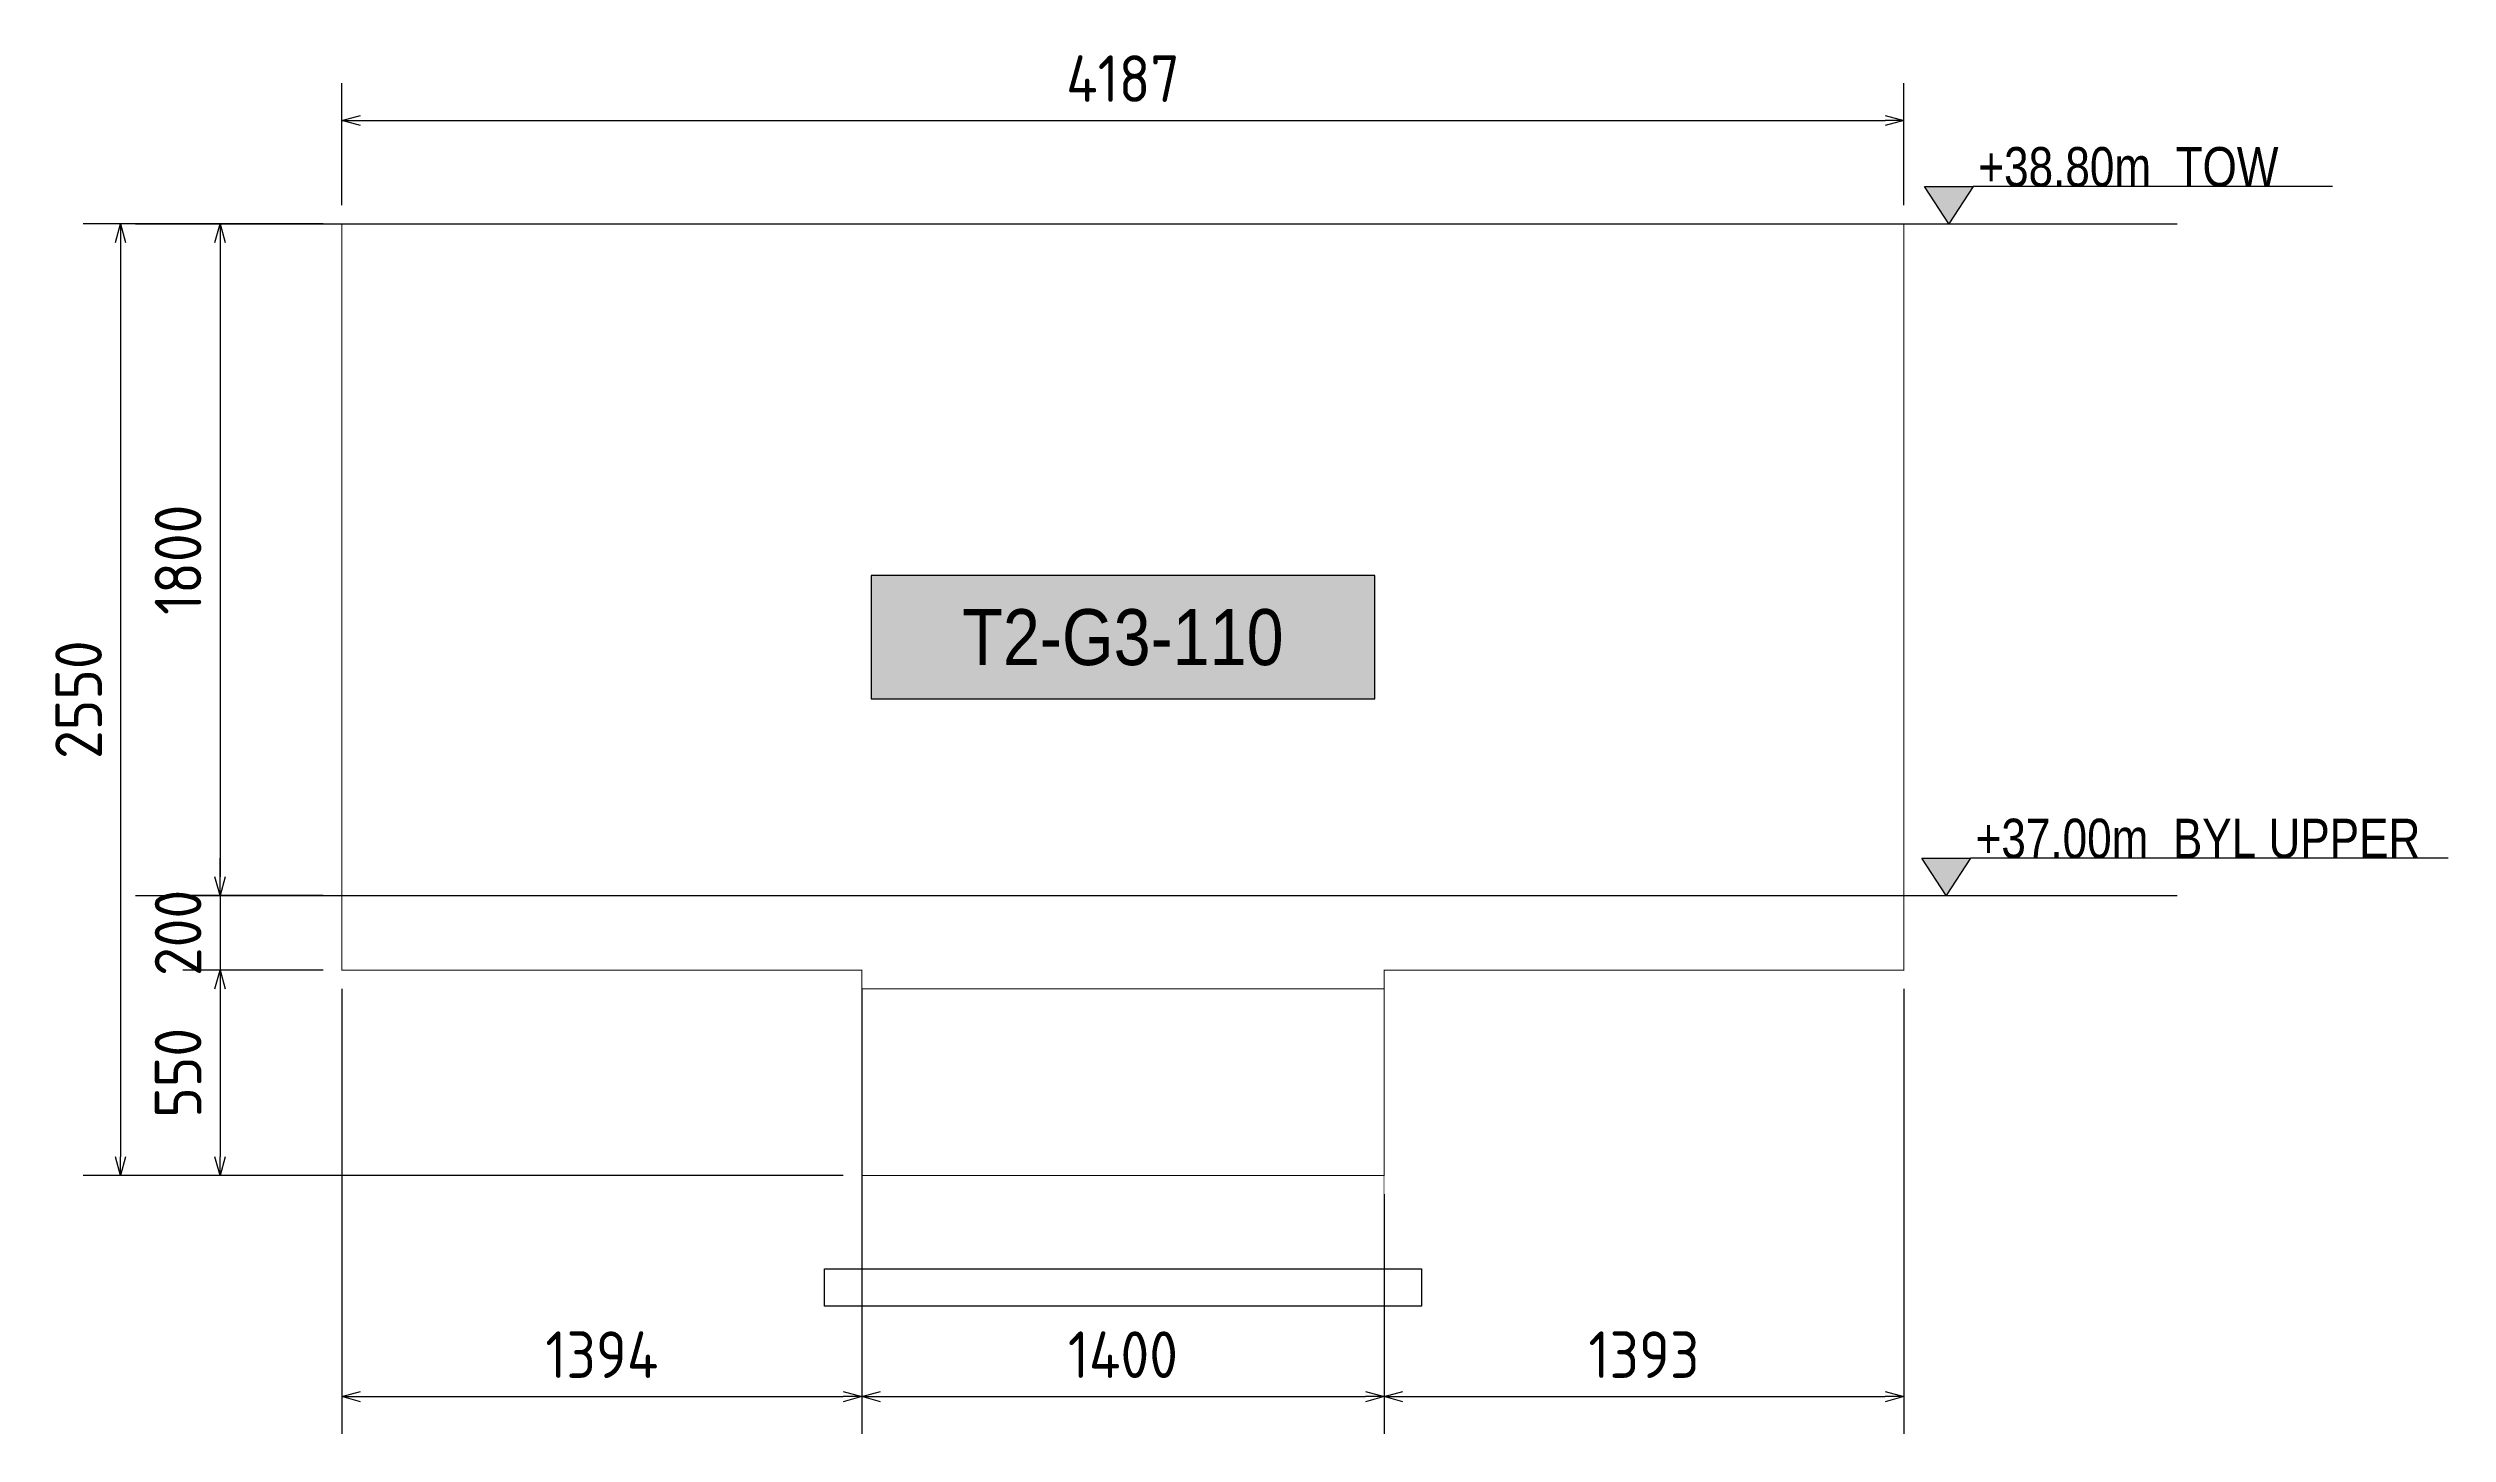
# Model space of a CAD drawing. Header units: centimetres. Extents: x -6122352 to 7132207, y -1694241 to 1947892.
# Drawn here: x 3812465 to 3818899, y 387988 to 391702 of the extents above; entities that cross this region are included whole.
import ezdxf
from ezdxf.enums import TextEntityAlignment as Align

# ---------------------------------------------------------------- set-up
doc = ezdxf.new("R2010")
doc.units = ezdxf.units.CM
doc.header["$MEASUREMENT"] = 0
doc.header["$PDMODE"] = 66
doc.header["$PDSIZE"] = 100
doc.linetypes.add('DASHED2', pattern=[0.375, 0.25, -0.125])
doc.linetypes.add('HIDDEN', pattern=[0.375, 0.25, -0.125])
for name, color, linetype in [('@MI-TYPE-02', 6, 'Continuous'), ('JML-Dimension', 1, 'Continuous'), ('PANEL-TAGS', 7, 'Continuous'), ('SECTION', 130, 'Continuous')]:
    doc.layers.add(name, color=color, linetype=linetype)
doc.styles.add('PANELTAG_STYLE', font='arial.ttf')
doc.styles.add('Schueco-BEMSTIL', font='isocpeur.ttf', dxfattribs={"width": 0.9})
doc.styles.add('txt-Pisa-std', font='arial.ttf', dxfattribs={"width": 0.8})
doc.dimstyles.new('MI- JWC-TXT-2.5 MM', dxfattribs={"dimscale": 1.5, "dimtxt": 2.5, "dimasz": 1, "dimexe": 2, "dimexo": 1, "dimgap": 1, "dimtad": 1, "dimdec": 0, "dimdsep": 46, "dimtxsty": 'Schueco-BEMSTIL', "dimblk": 'OPEN30', "dimcen": 0, "dimdle": 2, "dimclrd": 140, "dimclre": 8, "dimclrt": 40, "dimadec": 0, "dimazin": 2, "dimtfac": 1, "dimtdec": 0, "dimtix": 1, "dimtmove": 2, "dimatfit": 3, "dimldrblk": 'OPEN', "dimfxl": 2, "dimlwd": -1, "dimlwe": -1, "dimarcsym": 0})

# ---------------------------------------------------------------- blocks, each defined once
blk = doc.blocks.new('T3-FOOTING ELEVATION')
at = {"color": 6, "linetype": 'HIDDEN', "ltscale": 5, "const_width": 2}
blk.add_lwpolyline([(30306558.2, 1676365.9), (30306558.2, 1676865.9), (30307958.2, 1676865.9), (30307958.2, 1676365.9)], dxfattribs=at)
at = {"color": 6, "ltscale": 20, "const_width": 2}
blk.add_lwpolyline([(30306558.2, 1676365.9), (30307958.2, 1676365.9), (30307958.2, 1676115.9), (30306558.2, 1676115.9)], close=True, dxfattribs=at)
at = {"color": 8, "ltscale": 20}
blk.add_lwpolyline([(30306458.2, 1676115.9), (30308058.2, 1676115.9), (30308058.2, 1676015.9), (30306458.2, 1676015.9)], close=True, dxfattribs=at)
blk = doc.blocks.new('_Open30')
at = {"color": 0, "linetype": 'ByBlock', "lineweight": -2}
for p, q in [((-1, 0.27), (0, 0)), ((0, 0), (-1, -0.27)), ((0, 0), (-1, 0))]:
    blk.add_line(p, q, dxfattribs=at)
blk = doc.blocks.new('*D3488')
at = {"color": 8, "transparency": 16777216}
for p, q in [((3813253.1, 391280.6), (3813253.1, 391607.5)), ((3817440.1, 391280.6), (3817440.1, 391607.5))]:
    blk.add_line(p, q, dxfattribs=at)
at = {"color": 140, "transparency": 16777216}
blk.add_line((3813303.1, 391507.5), (3817390.1, 391507.5), dxfattribs=at)
at = {"layer": 'Defpoints', "color": 0, "transparency": 16777216}
for p in [(3817440.1, 391507.5), (3813253.1, 391230.6), (3817440.1, 391230.6)]:
    blk.add_point(p, dxfattribs=at)
at = {"color": 140, "transparency": 16777216, "xscale": 50, "yscale": 50, "zscale": 50, "rotation": 180}
blk.add_blockref('_Open30', (3813253.1, 391507.5), dxfattribs=at)
at = {"color": 140, "transparency": 16777216, "xscale": 50, "yscale": 50, "zscale": 50}
blk.add_blockref('_Open30', (3817440.1, 391507.5), dxfattribs=at)
at = {"color": 40, "transparency": 16777216, "insert": (3815346.6, 391620), "char_height": 125, "attachment_point": 5, "style": 'Schueco-BEMSTIL'}
blk.add_mtext('4187', dxfattribs=at)
blk = doc.blocks.new('_Open')
at = {"color": 0, "linetype": 'ByBlock', "lineweight": -2}
for p, q in [((-1, 0.2), (0, 0)), ((-1, -0.2), (0, 0)), ((0, 0), (-1, 0))]:
    blk.add_line(p, q, dxfattribs=at)
blk = doc.blocks.new('*D3489')
at = {"color": 8, "transparency": 16777216}
for p, q in [((3813203.1, 391230.6), (3812826.2, 391230.6)), ((3813203.1, 389430.6), (3812826.2, 389430.6))]:
    blk.add_line(p, q, dxfattribs=at)
at = {"color": 140, "transparency": 16777216}
blk.add_line((3812926.2, 391180.6), (3812926.2, 389480.6), dxfattribs=at)
at = {"layer": 'Defpoints', "color": 0, "transparency": 16777216}
for p in [(3813253.1, 391230.6), (3812926.2, 389430.6), (3813253.1, 389430.6)]:
    blk.add_point(p, dxfattribs=at)
at = {"color": 140, "transparency": 16777216, "xscale": 50, "yscale": 50, "zscale": 50}
for p, rotation in [((3812926.2, 391230.6), 90), ((3812926.2, 389430.6), 270)]:
    blk.add_blockref('_Open30', p, dxfattribs=dict(at, rotation=rotation))
at = {"color": 40, "transparency": 16777216, "insert": (3812813.7, 390330.6), "char_height": 125, "attachment_point": 5, "rotation": 90, "style": 'Schueco-BEMSTIL'}
blk.add_mtext('1800', dxfattribs=at)
blk = doc.blocks.new('*D3490')
at = {"color": 8, "transparency": 16777216}
for p, q in [((3813253.1, 389180.6), (3813253.1, 387987.7)), ((3814646.6, 389180.6), (3814646.6, 387987.7))]:
    blk.add_line(p, q, dxfattribs=at)
at = {"color": 140, "transparency": 16777216}
blk.add_line((3813303.1, 388087.7), (3814596.6, 388087.7), dxfattribs=at)
at = {"layer": 'Defpoints', "color": 0, "transparency": 16777216}
for p in [(3813253.1, 389230.6), (3814646.6, 389230.6), (3814646.6, 388087.7)]:
    blk.add_point(p, dxfattribs=at)
at = {"color": 140, "transparency": 16777216, "xscale": 50, "yscale": 50, "zscale": 50, "rotation": 180}
blk.add_blockref('_Open30', (3813253.1, 388087.7), dxfattribs=at)
at = {"color": 140, "transparency": 16777216, "xscale": 50, "yscale": 50, "zscale": 50}
blk.add_blockref('_Open30', (3814646.6, 388087.7), dxfattribs=at)
at = {"color": 40, "transparency": 16777216, "insert": (3813949.8, 388200.2), "char_height": 125, "attachment_point": 5, "style": 'Schueco-BEMSTIL'}
blk.add_mtext('1394', dxfattribs=at)
blk = doc.blocks.new('*D3491')
at = {"color": 8, "transparency": 16777216}
for p, q in [((3814646.6, 389180.6), (3814646.6, 387987.7)), ((3816046.6, 388630.6), (3816046.6, 387987.7))]:
    blk.add_line(p, q, dxfattribs=at)
at = {"color": 140, "transparency": 16777216}
blk.add_line((3814696.6, 388087.7), (3815996.6, 388087.7), dxfattribs=at)
at = {"layer": 'Defpoints', "color": 0, "transparency": 16777216}
for p in [(3814646.6, 389230.6), (3816046.6, 388680.6), (3816046.6, 388087.7)]:
    blk.add_point(p, dxfattribs=at)
at = {"color": 140, "transparency": 16777216, "xscale": 50, "yscale": 50, "zscale": 50, "rotation": 180}
blk.add_blockref('_Open30', (3814646.6, 388087.7), dxfattribs=at)
at = {"color": 140, "transparency": 16777216, "xscale": 50, "yscale": 50, "zscale": 50}
blk.add_blockref('_Open30', (3816046.6, 388087.7), dxfattribs=at)
at = {"color": 40, "transparency": 16777216, "insert": (3815346.6, 388200.2), "char_height": 125, "attachment_point": 5, "style": 'Schueco-BEMSTIL'}
blk.add_mtext('1400', dxfattribs=at)
blk = doc.blocks.new('*D3492')
at = {"color": 8, "transparency": 16777216}
for p, q in [((3817440.1, 389180.6), (3817440.1, 387987.7)), ((3816046.6, 388630.6), (3816046.6, 387987.7))]:
    blk.add_line(p, q, dxfattribs=at)
at = {"color": 140, "transparency": 16777216}
blk.add_line((3816096.6, 388087.7), (3817390.1, 388087.7), dxfattribs=at)
at = {"layer": 'Defpoints', "color": 0, "transparency": 16777216}
for p in [(3817440.1, 389230.6), (3816046.6, 388680.6), (3817440.1, 388087.7)]:
    blk.add_point(p, dxfattribs=at)
at = {"color": 140, "transparency": 16777216, "xscale": 50, "yscale": 50, "zscale": 50, "rotation": 180}
blk.add_blockref('_Open30', (3816046.6, 388087.7), dxfattribs=at)
at = {"color": 140, "transparency": 16777216, "xscale": 50, "yscale": 50, "zscale": 50}
blk.add_blockref('_Open30', (3817440.1, 388087.7), dxfattribs=at)
at = {"color": 40, "transparency": 16777216, "insert": (3816743.3, 388200.2), "char_height": 125, "attachment_point": 5, "style": 'Schueco-BEMSTIL'}
blk.add_mtext('1393', dxfattribs=at)
blk = doc.blocks.new('*D3493')
at = {"color": 140, "transparency": 16777216}
for p, q in [((3812926.2, 389480.6), (3812926.2, 389530.6)), ((3812926.2, 389430.6), (3812926.2, 389230.6)), ((3812926.2, 389180.6), (3812926.2, 389130.6))]:
    blk.add_line(p, q, dxfattribs=at)
at = {"color": 8, "transparency": 16777216}
for p, q in [((3813203.1, 389430.6), (3812826.2, 389430.6)), ((3813203.1, 389230.6), (3812826.2, 389230.6))]:
    blk.add_line(p, q, dxfattribs=at)
at = {"layer": 'Defpoints', "color": 0, "transparency": 16777216}
for p in [(3813253.1, 389430.6), (3812926.2, 389230.6), (3813253.1, 389230.6)]:
    blk.add_point(p, dxfattribs=at)
at = {"color": 140, "transparency": 16777216, "xscale": 50, "yscale": 50, "zscale": 50}
for p, rotation in [((3812926.2, 389430.6), 270), ((3812926.2, 389230.6), 90)]:
    blk.add_blockref('_Open30', p, dxfattribs=dict(at, rotation=rotation))
at = {"color": 40, "transparency": 16777216, "insert": (3812813.7, 389330.6), "char_height": 125, "attachment_point": 5, "rotation": 90, "style": 'Schueco-BEMSTIL'}
blk.add_mtext('200', dxfattribs=at)
blk = doc.blocks.new('*D3457')
at = {"color": 8, "transparency": 16777216}
for p, q in [((3813203.1, 389230.6), (3812826.2, 389230.6)), ((3814596.6, 388680.6), (3812826.2, 388680.6))]:
    blk.add_line(p, q, dxfattribs=at)
at = {"color": 140, "transparency": 16777216}
blk.add_line((3812926.2, 389180.6), (3812926.2, 388730.6), dxfattribs=at)
at = {"layer": 'Defpoints', "color": 0, "transparency": 16777216}
for p in [(3813253.1, 389230.6), (3812926.2, 388680.6), (3814646.6, 388680.6)]:
    blk.add_point(p, dxfattribs=at)
at = {"color": 140, "transparency": 16777216, "xscale": 50, "yscale": 50, "zscale": 50}
for p, rotation in [((3812926.2, 389230.6), 90), ((3812926.2, 388680.6), 270)]:
    blk.add_blockref('_Open30', p, dxfattribs=dict(at, rotation=rotation))
at = {"color": 40, "transparency": 16777216, "insert": (3812813.7, 388955.6), "char_height": 125, "attachment_point": 5, "rotation": 90, "style": 'Schueco-BEMSTIL'}
blk.add_mtext('550', dxfattribs=at)
blk = doc.blocks.new('*D3458')
at = {"color": 8, "transparency": 16777216}
for p, q in [((3813203.1, 391230.6), (3812559.6, 391230.6)), ((3814596.6, 388680.6), (3812559.6, 388680.6))]:
    blk.add_line(p, q, dxfattribs=at)
at = {"color": 140, "transparency": 16777216}
blk.add_line((3812659.6, 391180.6), (3812659.6, 388730.6), dxfattribs=at)
at = {"layer": 'Defpoints', "color": 0, "transparency": 16777216}
for p in [(3813253.1, 391230.6), (3812659.6, 388680.6), (3814646.6, 388680.6)]:
    blk.add_point(p, dxfattribs=at)
at = {"color": 140, "transparency": 16777216, "xscale": 50, "yscale": 50, "zscale": 50}
for p, rotation in [((3812659.6, 391230.6), 90), ((3812659.6, 388680.6), 270)]:
    blk.add_blockref('_Open30', p, dxfattribs=dict(at, rotation=rotation))
at = {"color": 40, "transparency": 16777216, "insert": (3812547.1, 389955.6), "char_height": 125, "attachment_point": 5, "rotation": 90, "style": 'Schueco-BEMSTIL'}
blk.add_mtext('2550', dxfattribs=at)
blk = doc.blocks.new('*U2058')
at = {"layer": 'JML-Dimension'}
h = blk.add_hatch(color=10, dxfattribs=at)
h.dxf.hatch_style = 1
h.paths.add_polyline_path([(0, 0), (-1.54, 2.37), (1.54, 2.37)])
blk.add_line((24.31, 2.37), (1.54, 2.37), dxfattribs=at)
blk.add_lwpolyline([(0, 0), (-1.54, 2.37), (1.54, 2.37), (0, 0)], dxfattribs=at)
at = {"color": 5, "style": 'txt-Pisa-std', "width": 0.8}
blk.add_attdef('+0.0', text='', height=2.5, dxfattribs=at).set_placement((1.87, 2.37), align=Align.BOTTOM_LEFT)
blk = doc.blocks.new('*U2056')
at = {"layer": 'JML-Dimension'}
h = blk.add_hatch(color=10, dxfattribs=at)
h.dxf.hatch_style = 1
h.paths.add_polyline_path([(0, 0), (-1.54, 2.37), (1.54, 2.37)])
blk.add_line((31.81, 2.37), (1.54, 2.37), dxfattribs=at)
blk.add_lwpolyline([(0, 0), (-1.54, 2.37), (1.54, 2.37), (0, 0)], dxfattribs=at)
at = {"color": 5, "style": 'txt-Pisa-std', "width": 0.8}
blk.add_attdef('+0.0', text='', height=2.5, dxfattribs=at).set_placement((1.87, 2.37), align=Align.BOTTOM_LEFT)
blk = doc.blocks.new('PANELTAG')
at = {"layer": 'PANEL-TAGS', "color": 1}
blk.add_lwpolyline([(-13.5, -3.3), (13.5, -3.3), (13.5, 3.3), (-13.5, 3.3)], close=True, dxfattribs=at)
at = {"layer": 'PANEL-TAGS', "color": 40, "true_color": 0xffd700}
blk.add_solid([(-13.5, -3.3), (13.5, -3.3), (-13.5, 3.3), (13.5, 3.3)], dxfattribs=at)
at = {"layer": 'PANEL-TAGS', "color": 5, "style": 'PANELTAG_STYLE', "width": 0.85}
blk.add_attdef('TAGNO', text='', height=3, dxfattribs=at).set_placement((0, 0), align=Align.MIDDLE)

msp = doc.modelspace()

# ---------------------------------------------------------------- linework, layer by layer
at = {"layer": '@MI-TYPE-02', "color": 160, "linetype": 'DASHED2', "ltscale": 5}
for points in [[(3812699.80882, 391230.57833), (3818172.74964, 391230.57833)], [(3812699.80882, 389430.57833), (3818172.74964, 389430.57833)]]:
    msp.add_lwpolyline(points, dxfattribs=at)
at = {"layer": '@MI-TYPE-02', "color": 30, "const_width": 2.5}
msp.add_lwpolyline([(3813253.07304, 391230.57833), (3817440.07304, 391230.57833), (3817440.07304, 389230.57833), (3816046.57304, 389230.57833), (3816046.57304, 388680.57833), (3814646.57304, 388680.57833), (3814646.57304, 389230.57833), (3813253.07304, 389230.57833)], close=True, dxfattribs=at)

# ---------------------------------------------------------------- block references
at = {"color": 2}
msp.add_blockref('T3-FOOTING ELEVATION', (-26491911.58852, -1287685.29543), dxfattribs=at)
at = {"layer": 'PANEL-TAGS'}
ref = msp.add_blockref('PANELTAG', (3815346.57304, 390123.21284), dxfattribs=dict(at, xscale=50, yscale=50, zscale=50))
ref.add_attrib('TAGNO', 'T2-G3-110', dxfattribs={"color": 5, "height": 150, "style": 'PANELTAG_STYLE', "width": 0.85}).set_placement((3815346.57304, 390123.21284), align=Align.MIDDLE_CENTER)
at = {"layer": 'SECTION', "color": 6}
ref = msp.add_blockref('*U2058', (3817560.41507, 391230.57833), dxfattribs=dict(at, xscale=42.30147098076819, yscale=42.30147098076819, zscale=42.30147098076819))
ref.add_attrib('+0.0', '+38.80m  TOW', (3817639.54372, 391330.83539), dxfattribs={"layer": 'JML-Dimension', "color": 5, "height": 105.7536775, "style": 'txt-Pisa-std', "width": 0.8})
ref = msp.add_blockref('*U2056', (3817553.12158, 389430.57837), dxfattribs=dict(at, xscale=42.30147098076819, yscale=42.30147098076819, zscale=42.30147098076819))
ref.add_attrib('+0.0', '+37.00m  BYL UPPER', (3817632.25023, 389530.83544), dxfattribs={"layer": 'JML-Dimension', "color": 5, "height": 105.7536775, "style": 'txt-Pisa-std', "width": 0.8})

# ---------------------------------------------------------------- dimensions: what is measured, and where the dimension line sits
for base, p1, p2, picture, middle in [((3817440.07304, 391507.52951), (3813253.07304, 391230.57833), (3817440.07304, 391230.57833), '*D3488', (3815346.57304, 391620.02951)), ((3814646.5730432142, 388087.6767605674), (3813253.073043209, 389230.5783291811), (3814646.5730432142, 389230.5783291812), '*D3490', (3813949.8230432109, 388200.1767605674)), ((3816046.57304, 388087.67676), (3814646.57304, 389230.57833), (3816046.57304, 388680.57833), '*D3491', (3815346.57304, 388200.17676)), ((3817440.073043209, 388087.6767605674), (3816046.5730432142, 388680.5783291812), (3817440.073043209, 389230.5783291809), '*D3492', (3816743.3230432109, 388200.1767605674))]:
    dim = msp.add_linear_dim(base=base, p1=p1, p2=p2, dimstyle='MI- JWC-TXT-2.5 MM')
    dim.commit()
    dim.dimension.update_dxf_attribs({"geometry": picture, "text_midpoint": middle})
for base, p1, p2, picture, middle in [((3812659.58551, 388680.57833), (3813253.07304, 391230.57833), (3814646.57304, 388680.57833), '*D3458', (3812547.08551, 389955.57833)), ((3812926.16801, 389430.57833), (3813253.07304, 391230.57833), (3813253.07304, 389430.57833), '*D3489', (3812813.66801, 390330.57833)), ((3812926.16801, 389230.57833), (3813253.07304, 389430.57833), (3813253.07304, 389230.57833), '*D3493', (3812813.66801, 389330.57833)), ((3812926.16801, 388680.57833), (3813253.07304, 389230.57833), (3814646.57304, 388680.57833), '*D3457', (3812813.66801, 388955.57833))]:
    dim = msp.add_linear_dim(base=base, p1=p1, p2=p2, angle=90, dimstyle='MI- JWC-TXT-2.5 MM')
    dim.commit()
    dim.dimension.update_dxf_attribs({"geometry": picture, "text_midpoint": middle})

doc.saveas('drawing.dxf')
